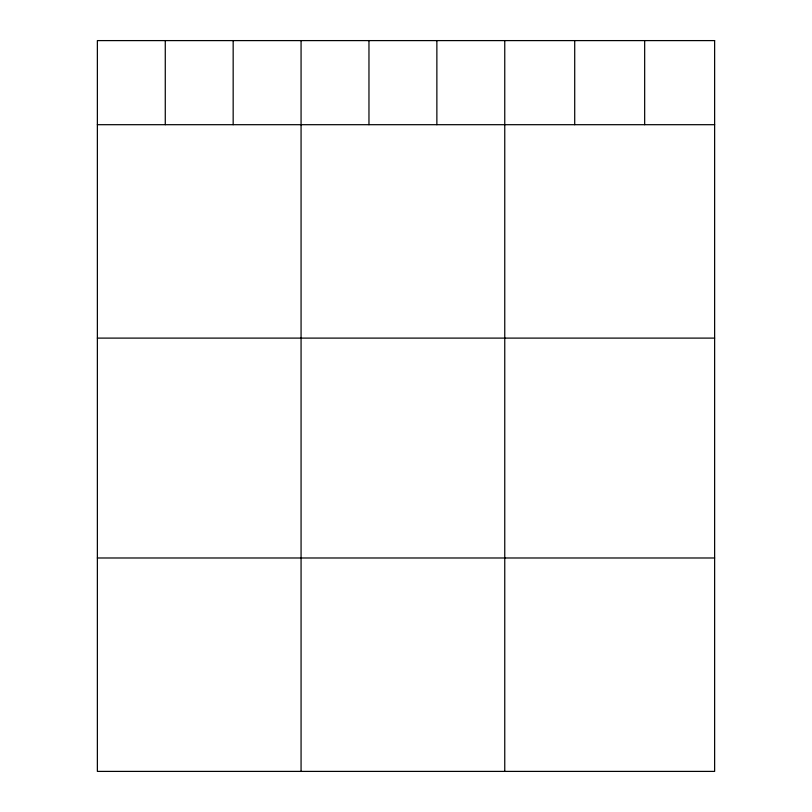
<?xml version="1.0" encoding="UTF-8"?>
<svg xmlns="http://www.w3.org/2000/svg" width="812" height="812" viewBox="0 0 812 812"><rect width="100%" height="100%" fill="white"/><g stroke="black" fill="none" stroke-linecap="round" stroke-linejoin="round"><path stroke-width="1.22" d="M97.369 124.693L714.631 124.693M97.369 338.107L714.631 338.107M97.369 557.986L714.631 557.986M644.667 40.6L644.667 124.693M574.713 40.6L574.713 124.693M504.759 40.6L504.759 771.4M436.866 40.6L436.866 124.693M368.963 40.6L368.963 124.693M301.069 40.6L301.069 771.4M233.166 40.6L233.166 124.693M165.272 40.6L165.272 124.693M714.631 40.6L97.369 40.6L97.369 771.4L714.631 771.4L714.631 40.6"/></g></svg>
